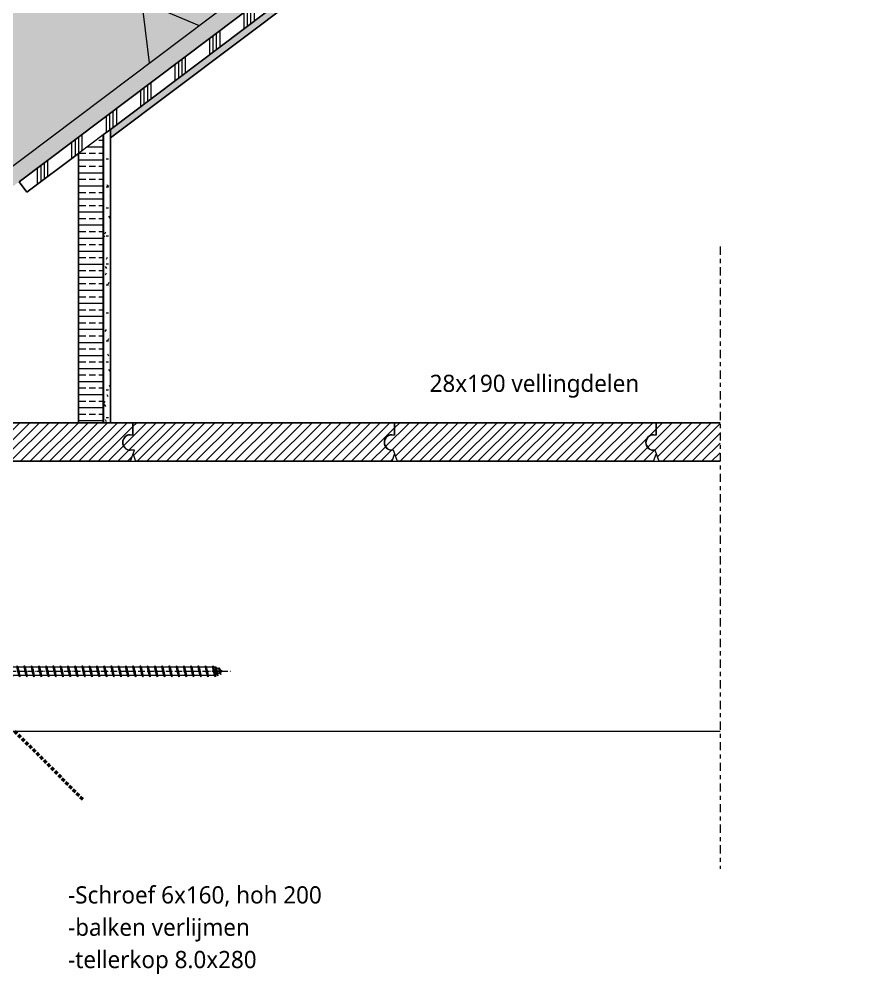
# Model space of a CAD drawing. Header units: millimetres. Extents: x 2927 to 18500, y -7154 to 6447.
# Drawn here: x 7547 to 8151, y 5047 to 5740 of the extents above; entities that cross this region are included whole.
import ezdxf

# ---------------------------------------------------------------- set-up
doc = ezdxf.new("R2010")
doc.units = ezdxf.units.MM
for name, pattern in [('MV_center', [15, 6, -3, 3, -3]), ('MV_hartlijn_staal', [6.6, 5, -0.8, 0, -0.8]), ('MV_hidden', [3.75, 2.5, -1.25])]:
    doc.linetypes.add(name, pattern=pattern)
for name, color, linetype, lineweight in [('A-DETL', 90, 'Continuous', 13), ('A-DETL-GENF', 92, 'Continuous', 18), ('G-ANNO-TEXT', 231, 'Continuous', 13)]:
    doc.layers.add(name, color=color, linetype=linetype, lineweight=lineweight)
doc.styles.add('Segoe UI_3', font='segoeui.ttf', dxfattribs={"height": 12.5})
pattern_1 = [(0, (0, 0), (0, 9.476), []), (0, (0, 4.738), (0, 9.476), [4.738, -2.369])]
pattern_2 = [(0, (0, 0), (20.32, 5.08), [1.676, -13.564, 1.676, -13.564, -81.28]), (0, (0, 0), (20.32, 5.08), [-30.48, 1.676, -28.804, 1.676, -13.564, -35.56]), (0, (0, 0), (20.32, 5.08), [-76.2, 1.676, -8.484, 1.676, -23.724]), (120, (7.62, 2.54), (-14.559409, 15.0576362), [1.676, -13.564, 1.676, -13.564, -81.28]), (120, (7.62, 2.54), (-14.559409, 15.0576362), [-30.48, 1.676, -28.804, 1.676, -13.564, -35.56]), (120, (7.62, 2.54), (-14.559409, 15.0576362), [-76.2, 1.676, -8.484, 1.676, -23.724]), (240, (10.16, 12.7), (-5.760591, -20.1376362), [1.676, -13.564, 1.676, -13.564, -81.28]), (240, (10.16, 12.7), (-5.760591, -20.1376362), [-30.48, 1.676, -28.804, 1.676, -13.564, -35.56]), (240, (10.16, 12.7), (-5.760591, -20.1376362), [-76.2, 1.676, -8.484, 1.676, -23.724])]
pattern_3 = [(45, (0, 0), (-3.535534, 3.535534), [])]

# ---------------------------------------------------------------- blocks, each defined once
blk = doc.blocks.new('28 schroeven 2D - Tellerkop-schroef 8_0x280mm-3218185-Details Domera')
at = {"layer": 'A-DETL-GENF', "linetype": 'MV_hartlijn_staal', "lineweight": 13}
blk.add_line((0, 9.1), (0, -285.9), dxfattribs=at)
at = {"layer": 'A-DETL-GENF', "lineweight": 5}
for p, q in [((-16, 0), (-16, 1)), ((-16, 1), (-15, 1)), ((-14.2, 4), (0, 4)), ((14.2, 4), (0, 4)), ((16, 1), (15, 1)), ((16, 0), (16, 1)), ((-16, 0), (16, 0)), ((-3, -3.55), (-3, -275)), ((3, -275), (3, -3.55)), ((4, -88.78), (-4, -90.64)), ((-4, -90.64), (-3.25, -90)), ((3.25, -89.42), (4, -88.78)), ((4, -94.04), (-4, -95.9)), ((-4, -95.9), (-3.25, -95.26)), ((3.25, -94.68), (4, -94.04)), ((4, -99.31), (-4, -101.17)), ((-4, -101.17), (-3.25, -100.53)), ((3.25, -99.95), (4, -99.31)), ((4, -104.57), (-4, -106.43)), ((-4, -106.43), (-3.25, -105.79)), ((4, -109.84), (-4, -111.7)), ((3.25, -105.21), (4, -104.57)), ((3.25, -110.48), (4, -109.84)), ((-4, -111.7), (-3.25, -111.06)), ((4, -115.1), (-4, -116.96)), ((-4, -116.96), (-3.25, -116.32)), ((3.25, -115.74), (4, -115.1)), ((4, -120.36), (-4, -122.23)), ((-4, -122.23), (-3.25, -121.59)), ((3.25, -121), (4, -120.36)), ((4, -125.63), (-4, -127.49)), ((-4, -127.49), (-3.25, -126.85)), ((4, -130.89), (-4, -132.76)), ((3.25, -126.27), (4, -125.63)), ((3.25, -131.53), (4, -130.89)), ((-4, -132.76), (-3.25, -132.12)), ((4, -136.16), (-4, -138.02)), ((-4, -138.02), (-3.25, -137.38)), ((3.25, -136.8), (4, -136.16)), ((4, -141.42), (-4, -143.28)), ((-4, -143.28), (-3.25, -142.64)), ((3.25, -142.06), (4, -141.42)), ((4, -146.69), (-4, -148.55)), ((-4, -148.55), (-3.25, -147.91)), ((4, -151.95), (-4, -153.81)), ((3.25, -147.33), (4, -146.69)), ((3.25, -152.59), (4, -151.95)), ((-4, -153.81), (-3.25, -153.17)), ((4, -157.21), (-4, -159.08)), ((-4, -159.08), (-3.25, -158.44)), ((3.25, -157.85), (4, -157.21)), ((4, -162.48), (-4, -164.34)), ((-4, -164.34), (-3.25, -163.7)), ((3.25, -163.12), (4, -162.48)), ((4, -167.74), (-4, -169.61)), ((-4, -169.61), (-3.25, -168.97)), ((4, -173.01), (-4, -174.87)), ((3.25, -168.38), (4, -167.74)), ((3.25, -173.65), (4, -173.01)), ((-4, -174.87), (-3.25, -174.23)), ((4, -178.27), (-4, -180.13)), ((-4, -180.13), (-3.25, -179.49)), ((3.25, -178.91), (4, -178.27)), ((4, -183.54), (-4, -185.4)), ((-4, -185.4), (-3.25, -184.76)), ((3.25, -184.18), (4, -183.54)), ((4, -188.8), (-4, -190.66)), ((-4, -190.66), (-3.25, -190.02)), ((4, -194.07), (-4, -195.93)), ((3.25, -189.44), (4, -188.8)), ((3.25, -194.71), (4, -194.07)), ((-4, -195.93), (-3.25, -195.29)), ((4, -199.33), (-4, -201.19)), ((-4, -201.19), (-3.25, -200.55)), ((3.25, -199.97), (4, -199.33)), ((4, -204.59), (-4, -206.46)), ((-4, -206.46), (-3.25, -205.82)), ((3.25, -205.23), (4, -204.59)), ((4, -209.86), (-4, -211.72)), ((-4, -211.72), (-3.25, -211.08)), ((3.25, -210.5), (4, -209.86)), ((4, -215.12), (-4, -216.99)), ((-4, -216.99), (-3.25, -216.35)), ((4, -220.39), (-4, -222.25)), ((-4, -222.25), (-3.25, -221.61)), ((3.25, -215.76), (4, -215.12)), ((3.25, -221.03), (4, -220.39)), ((4, -225.65), (-4, -227.51)), ((-4, -227.51), (-3.25, -226.87)), ((3.25, -226.29), (4, -225.65)), ((4, -230.92), (-4, -232.78)), ((-4, -232.78), (-3.25, -232.14)), ((3.25, -231.56), (4, -230.92)), ((4, -236.18), (-4, -238.04)), ((-4, -238.04), (-3.25, -237.4)), ((4, -241.45), (-4, -243.31)), ((-4, -243.31), (-3.25, -242.67)), ((3.25, -236.82), (4, -236.18)), ((3.25, -242.09), (4, -241.45)), ((4, -246.71), (-4, -248.57)), ((-4, -248.57), (-3.25, -247.93)), ((3.25, -247.35), (4, -246.71)), ((4, -251.97), (-4, -253.84)), ((-4, -253.84), (-3.25, -253.2)), ((3.25, -252.61), (4, -251.97)), ((4, -257.24), (-4, -259.1)), ((-4, -259.1), (-3.25, -258.46)), ((4, -262.5), (-4, -264.37)), ((3.25, -257.88), (4, -257.24)), ((3.25, -263.14), (4, -262.5)), ((-4, -264.37), (-3.25, -263.73)), ((4, -267.77), (-4, -269.63)), ((-4, -269.63), (-3.25, -268.99)), ((3.25, -268.41), (4, -267.77)), ((4, -273.03), (-4, -274.89)), ((-4, -274.89), (-3.25, -274.25)), ((3.26, -275.14), (-3.26, -276.66)), ((-3.26, -276.66), (-2.51, -276.02)), ((-3, -275), (0, -280)), ((0, -280), (3, -275)), ((2.51, -275.78), (3.26, -275.14)), ((3.25, -273.67), (4, -273.03)), ((2.52, -277.54), (-2.52, -278.71)), ((-2.52, -278.71), (-1.77, -278.07)), ((1.77, -278.18), (2.52, -277.54))]:
    blk.add_line(p, q, dxfattribs=at)
at = {"layer": 'A-DETL-GENF'}
for p, q in [((-3, -3.55), (-3, 0)), ((3, -3.55), (3, 0))]:
    blk.add_line(p, q, dxfattribs=at)
at = {"layer": 'A-DETL-GENF', "lineweight": 5}
for centre, start, end in [((-6.79, 0.41), 154.12592, 175.87408), ((6.79, 0.41), 4.12592, 25.87408)]:
    blk.add_arc(centre, 8.23, start, end, dxfattribs=at)
for points in [[(-4, -90.64), (-2.83, -91.09), (3.25, -89.42)], [(-3.25, -90), (3.51, -88.32), (4, -88.78)], [(-4, -95.9), (-2.83, -96.36), (3.25, -94.68)], [(-3.25, -95.26), (3.51, -93.59), (4, -94.04)], [(-4, -101.17), (-2.83, -101.62), (3.25, -99.95)], [(-3.25, -100.53), (3.51, -98.85), (4, -99.31)], [(-4, -106.43), (-2.83, -106.89), (3.25, -105.21)], [(-4, -111.7), (-2.83, -112.15), (3.25, -110.48)], [(-3.25, -105.79), (3.51, -104.12), (4, -104.57)], [(-3.25, -111.06), (3.51, -109.38), (4, -109.84)], [(-4, -116.96), (-2.83, -117.41), (3.25, -115.74)], [(-3.25, -116.32), (3.51, -114.64), (4, -115.1)], [(-4, -122.23), (-2.83, -122.68), (3.25, -121)], [(-3.25, -121.59), (3.51, -119.91), (4, -120.36)], [(-4, -127.49), (-2.83, -127.94), (3.25, -126.27)], [(-4, -132.76), (-2.83, -133.21), (3.25, -131.53)], [(-3.25, -126.85), (3.51, -125.17), (4, -125.63)], [(-3.25, -132.12), (3.51, -130.44), (4, -130.89)], [(-4, -138.02), (-2.83, -138.47), (3.25, -136.8)], [(-3.25, -137.38), (3.51, -135.7), (4, -136.16)], [(-4, -143.28), (-2.83, -143.74), (3.25, -142.06)], [(-3.25, -142.64), (3.51, -140.97), (4, -141.42)], [(-4, -148.55), (-2.83, -149), (3.25, -147.33)], [(-4, -153.81), (-2.83, -154.27), (3.25, -152.59)], [(-3.25, -147.91), (3.51, -146.23), (4, -146.69)], [(-3.25, -153.17), (3.51, -151.5), (4, -151.95)], [(-4, -159.08), (-2.83, -159.53), (3.25, -157.85)], [(-3.25, -158.44), (3.51, -156.76), (4, -157.21)], [(-4, -164.34), (-2.83, -164.79), (3.25, -163.12)], [(-3.25, -163.7), (3.51, -162.02), (4, -162.48)], [(-4, -169.61), (-2.83, -170.06), (3.25, -168.38)], [(-3.25, -168.97), (3.51, -167.29), (4, -167.74)], [(-3.25, -174.23), (3.51, -172.55), (4, -173.01)], [(-4, -174.87), (-2.83, -175.32), (3.25, -173.65)], [(-4, -180.13), (-2.83, -180.59), (3.25, -178.91)], [(-3.25, -179.49), (3.51, -177.82), (4, -178.27)], [(-4, -185.4), (-2.83, -185.85), (3.25, -184.18)], [(-3.25, -184.76), (3.51, -183.08), (4, -183.54)], [(-4, -190.66), (-2.83, -191.12), (3.25, -189.44)], [(-3.25, -190.02), (3.51, -188.35), (4, -188.8)], [(-3.25, -195.29), (3.51, -193.61), (4, -194.07)], [(-4, -195.93), (-2.83, -196.38), (3.25, -194.71)], [(-4, -201.19), (-2.83, -201.65), (3.25, -199.97)], [(-3.25, -200.55), (3.51, -198.87), (4, -199.33)], [(-4, -206.46), (-2.83, -206.91), (3.25, -205.23)], [(-3.25, -205.82), (3.51, -204.14), (4, -204.59)], [(-4, -211.72), (-2.83, -212.17), (3.25, -210.5)], [(-3.25, -211.08), (3.51, -209.4), (4, -209.86)], [(-3.25, -216.35), (3.51, -214.67), (4, -215.12)], [(-4, -216.99), (-2.83, -217.44), (3.25, -215.76)], [(-4, -222.25), (-2.83, -222.7), (3.25, -221.03)], [(-3.25, -221.61), (3.51, -219.93), (4, -220.39)], [(-4, -227.51), (-2.83, -227.97), (3.25, -226.29)], [(-3.25, -226.87), (3.51, -225.2), (4, -225.65)], [(-4, -232.78), (-2.83, -233.23), (3.25, -231.56)], [(-3.25, -232.14), (3.51, -230.46), (4, -230.92)], [(-4, -238.04), (-2.83, -238.5), (3.25, -236.82)], [(-4, -243.31), (-2.83, -243.76), (3.25, -242.09)], [(-3.25, -237.4), (3.51, -235.73), (4, -236.18)], [(-3.25, -242.67), (3.51, -240.99), (4, -241.45)], [(-4, -248.57), (-2.83, -249.02), (3.25, -247.35)], [(-3.25, -247.93), (3.51, -246.25), (4, -246.71)], [(-4, -253.84), (-2.83, -254.29), (3.25, -252.61)], [(-3.25, -253.2), (3.51, -251.52), (4, -251.97)], [(-4, -259.1), (-2.83, -259.55), (3.25, -257.88)], [(-4, -264.37), (-2.83, -264.82), (3.25, -263.14)], [(-3.25, -258.46), (3.51, -256.78), (4, -257.24)], [(-3.25, -263.73), (3.51, -262.05), (4, -262.5)], [(-4, -269.63), (-2.83, -270.08), (3.25, -268.41)], [(-3.25, -268.99), (3.51, -267.31), (4, -267.77)], [(-4, -274.89), (-2.83, -275.35), (3.25, -273.67)], [(-3.26, -276.66), (-2.34, -277.03), (2.51, -275.78)], [(-3.25, -274.25), (3.51, -272.58), (4, -273.03)], [(-2.51, -276.02), (2.88, -274.77), (3.26, -275.14)], [(-1.77, -278.07), (2.25, -277.26), (2.52, -277.54)], [(-2.52, -278.71), (-1.85, -279.01), (1.77, -278.18)]]:
    blk.add_open_spline(points, degree=2, dxfattribs=at)
blk = doc.blocks.new('NLRS_00_DI_maskeer - Type 1-4234565-Details Domera')
at = {"layer": 'A-DETL-GENF', "linetype": 'MV_center'}
blk.add_line((352, 0), (-100, 0), dxfattribs=at)
blk = doc.blocks.new('42 isolatie - Type 1-3769662-Details Domera')
at = {"layer": 'A-DETL-GENF'}
blk.add_hatch(color=256, dxfattribs=at).paths.add_polyline_path([(1177.32, 245.8), (152.48, 245.8), (152.48, 0.8), (992.7, 0.8), (1076.67, 112.24)])
at = {"layer": 'A-DETL-GENF', "lineweight": 13}
h = blk.add_hatch(dxfattribs=at)
h.set_pattern_fill('FP_1', color=256, style=0, pattern_type=2)
h.set_pattern_definition([(60, (-7106.72, 250.62), (-216.506, 125), []), (120, (-7106.72, 250.62), (-216.506, -125), [])])
h.paths.add_polyline_path([(1177.32, 245.8), (152.48, 245.8), (152.48, 0.8), (992.7, 0.8), (1076.67, 112.24)])
at = {"layer": 'A-DETL-GENF'}
for p, q in [((1177.32, 245.8), (152.48, 245.8)), ((1177.32, 245.8), (152.48, 245.8)), ((992.7, 0.8), (1177.32, 245.8)), ((992.7, 0.8), (1177.32, 245.8)), ((152.48, 0.8), (992.7, 0.8)), ((152.48, 0.8), (992.7, 0.8))]:
    blk.add_line(p, q, dxfattribs=at)

msp = doc.modelspace()

# ---------------------------------------------------------------- hatches: boundary and pattern name
at = {"layer": 'A-DETL-GENF', "lineweight": 13}
h = msp.add_hatch(dxfattribs=at)
h.set_pattern_fill('FP_4', color=250, style=0, pattern_type=2)
h.set_pattern_definition(pattern_1)
h.paths.add_polyline_path([(7323.51, 5454.11), (8141.97, 6070.87), (8134.75, 6080.45), (7318.28, 5465.2), (7318.28, 5461.04)])
h = msp.add_hatch(dxfattribs=at)
h.set_pattern_fill('FP_6', color=253, style=0, pattern_type=2)
h.set_pattern_definition([(90, (10, 0), (-25, 1e-15), []), (90, (12.5, 0), (-25, 1e-15), []), (90, (15, 0), (-25, 1e-15), []), (90, (17.5, 0), (-25, 1e-15), [])])
h.paths.add_polyline_path([(7552.32, 5614.64), (8147.69, 6063.28), (8141.97, 6070.87), (7546.6, 5622.22)])
h = msp.add_hatch(dxfattribs=at)
h.set_pattern_fill('FP_5', color=253, style=0, pattern_type=2)
h.set_pattern_definition(pattern_2)
h.paths.add_polyline_path([(7612.98, 5654.09), (8150.7, 6059.29), (8147.69, 6063.28), (7612.95, 5660.32), (7612.95, 5654.13)])
h = msp.add_hatch(dxfattribs=at)
h.set_pattern_fill('FP_4', color=250, style=0, pattern_type=2)
h.set_pattern_definition(pattern_1)
h.paths.add_polyline_path([(7589.77, 5447.14), (7607.77, 5447.14), (7607.77, 5656.42), (7589.77, 5642.86), (7589.77, 5630.93)])
h = msp.add_hatch(dxfattribs=at)
h.set_pattern_fill('FP_5', color=253, style=0, pattern_type=2)
h.set_pattern_definition(pattern_2)
h.paths.add_polyline_path([(7607.95, 5447.14), (7612.95, 5447.14), (7612.95, 5660.32), (7607.95, 5656.56), (7607.95, 5630.93)])
h = msp.add_hatch(dxfattribs=at)
h.set_pattern_fill('FP_10', color=250, style=0, pattern_type=2)
h.set_pattern_definition(pattern_3)
h.paths.add_polyline_path([(7627.46, 5419.14), (7630.38, 5427.14), (7627.28, 5427.14), (7625.82, 5427.34), (7624.45, 5427.9), (7623.28, 5428.8), (7622.38, 5429.98), (7621.82, 5431.34), (7621.62, 5432.81), (7621.82, 5434.27), (7622.38, 5435.64), (7623.28, 5436.81), (7624.45, 5437.71), (7625.82, 5438.27), (7627.28, 5438.47), (7629.28, 5438.47), (7629.28, 5447.14), (7439.28, 5447.14), (7439.28, 5438.23), (7437.28, 5438.23), (7435.92, 5438.05), (7434.64, 5437.54), (7433.53, 5436.72), (7432.66, 5435.64), (7432.1, 5434.39), (7431.87, 5433.03), (7431.98, 5431.65), (7432.44, 5430.35), (7433.22, 5429.21), (7434.26, 5428.3), (7435.49, 5427.69), (7436.84, 5427.4), (7438.21, 5427.46), (7441.1, 5419.14), (7542.8, 5419.14)])
h = msp.add_hatch(dxfattribs=at)
h.set_pattern_fill('FP_10', color=250, style=0, pattern_type=2)
h.set_pattern_definition(pattern_3)
h.paths.add_polyline_path([(7812.44, 5419.14), (7817.46, 5419.14), (7819.33, 5424.26), (7818.32, 5427.14), (7817.28, 5427.14), (7815.67, 5427.4), (7814.45, 5427.9), (7813.22, 5428.88), (7812.38, 5429.98), (7811.82, 5431.34), (7811.62, 5432.81), (7811.87, 5434.39), (7812.44, 5435.72), (7813.28, 5436.81), (7814.64, 5437.79), (7815.92, 5438.29), (7817.28, 5438.47), (7819.28, 5438.47), (7819.28, 5447.14), (7629.28, 5447.14), (7629.28, 5438.23), (7627.28, 5438.23), (7625.92, 5438.05), (7624.64, 5437.54), (7623.53, 5436.72), (7622.66, 5435.64), (7622.08, 5434.27), (7621.87, 5433.03), (7621.98, 5431.65), (7622.44, 5430.35), (7623.28, 5429.16), (7624.45, 5428.2), (7625.49, 5427.69), (7626.84, 5427.4), (7628.21, 5427.46), (7628.32, 5427.14), (7630.38, 5427.14), (7629.33, 5424.26), (7631.1, 5419.14), (7680.46, 5419.14)])
h = msp.add_hatch(dxfattribs=at)
h.set_pattern_fill('FP_10', color=250, style=0, pattern_type=2)
h.set_pattern_definition(pattern_3)
h.paths.add_polyline_path([(8005.49, 5419.14), (8007.46, 5419.14), (8009.33, 5424.26), (8008.32, 5427.14), (8007.28, 5427.14), (8005.67, 5427.4), (8004.45, 5427.9), (8003.22, 5428.88), (8002.38, 5429.98), (8001.82, 5431.34), (8001.62, 5432.81), (8001.87, 5434.39), (8002.44, 5435.72), (8003.28, 5436.81), (8004.64, 5437.79), (8005.92, 5438.29), (8007.28, 5438.47), (8009.28, 5438.47), (8009.28, 5447.14), (7819.28, 5447.14), (7819.28, 5438.23), (7817.28, 5438.23), (7815.92, 5438.05), (7814.64, 5437.54), (7813.53, 5436.72), (7812.66, 5435.64), (7812.1, 5434.39), (7811.87, 5433.03), (7811.98, 5431.65), (7812.44, 5430.35), (7813.22, 5429.21), (7814.26, 5428.3), (7815.49, 5427.69), (7816.84, 5427.4), (7818.21, 5427.46), (7821.1, 5419.14), (8004.26, 5419.14)])
h = msp.add_hatch(dxfattribs=at)
h.set_pattern_fill('FP_10', color=250, style=0, pattern_type=2)
h.set_pattern_definition(pattern_3)
h.paths.add_polyline_path([(8011.1, 5419.14), (8055.78, 5419.14), (8055.78, 5447.14), (8009.28, 5447.14), (8009.28, 5438.23), (8007.28, 5438.23), (8005.92, 5438.05), (8004.64, 5437.54), (8003.53, 5436.72), (8002.66, 5435.64), (8002.1, 5434.39), (8001.87, 5433.03), (8001.98, 5431.65), (8002.44, 5430.35), (8003.22, 5429.21), (8004.26, 5428.3), (8005.49, 5427.69), (8006.84, 5427.4), (8008.21, 5427.46)])

# ---------------------------------------------------------------- linework, layer by layer
at = {"layer": 'A-DETL', "lineweight": 25}
for p, q in [((8141.97, 6070.87), (7546.6, 5622.22)), ((7612.95, 5660.32), (8147.69, 6063.28)), ((7612.98, 5654.09), (8150.7, 6059.29)), ((7607.77, 5656.42), (7607.95, 5656.56)), ((7607.77, 5447.14), (7607.77, 5656.42)), ((7612.95, 5660.32), (7607.95, 5656.56)), ((7607.95, 5656.56), (7607.95, 5447.14)), ((7612.95, 5447.14), (7612.95, 5660.32)), ((7552.32, 5614.64), (7589.77, 5642.86)), ((7589.77, 5642.86), (7589.77, 5447.14)), ((7546.6, 5622.22), (7552.32, 5614.64)), ((7629.28, 5447.14), (7439.28, 5447.14)), ((7819.28, 5447.14), (7629.28, 5447.14)), ((7629.28, 5438.47), (7629.28, 5447.14)), ((8009.28, 5447.14), (7819.28, 5447.14)), ((7819.28, 5447.14), (7819.28, 5438.23)), ((8055.78, 5447.14), (8009.28, 5447.14)), ((8009.28, 5447.14), (8009.28, 5438.23)), ((7629.28, 5438.47), (7629.28, 5438.23)), ((7441.1, 5419.14), (7627.46, 5419.14)), ((7631.1, 5419.14), (7817.46, 5419.14)), ((7821.1, 5419.14), (8007.46, 5419.14)), ((8011.1, 5419.14), (8055.78, 5419.14))]:
    msp.add_line(p, q, dxfattribs=at)
at = {"layer": 'A-DETL', "lineweight": 18}
for p, q in [((7607.77, 5656.42), (7589.77, 5642.86)), ((7627.28, 5438.47), (7629.28, 5438.47)), ((7629.28, 5438.23), (7627.28, 5438.23)), ((7817.28, 5438.47), (7819.28, 5438.47)), ((7819.28, 5438.23), (7817.28, 5438.23)), ((8007.28, 5438.47), (8009.28, 5438.47)), ((8009.28, 5438.23), (8007.28, 5438.23)), ((7630.38, 5427.14), (7627.28, 5427.14)), ((7627.46, 5419.14), (7630.38, 5427.14)), ((7628.21, 5427.46), (7628.32, 5427.14)), ((7818.32, 5427.14), (7817.28, 5427.14)), ((7818.21, 5427.46), (7821.1, 5419.14)), ((8008.32, 5427.14), (8007.28, 5427.14)), ((8008.21, 5427.46), (8011.1, 5419.14)), ((7627.46, 5419.14), (7631.1, 5419.14)), ((7629.33, 5424.26), (7631.1, 5419.14)), ((7817.46, 5419.14), (7819.33, 5424.26)), ((7817.46, 5419.14), (7821.1, 5419.14)), ((8007.46, 5419.14), (8009.33, 5424.26)), ((8007.46, 5419.14), (8011.1, 5419.14)), ((7510.28, 5223.14), (8055.78, 5223.14))]:
    msp.add_line(p, q, dxfattribs=at)
at = {"layer": 'A-DETL', "linetype": 'MV_hidden', "lineweight": 50}
msp.add_line((7543.28, 5223.14), (7592.78, 5173.65), dxfattribs=at)
at = {"layer": 'A-DETL', "lineweight": 18}
for centre, radius, end in [((7627.28, 5432.81), 5.66, 270), ((7627.28, 5432.8), 5.42, 279.86493), ((7817.28, 5432.81), 5.66, 270), ((7817.28, 5432.8), 5.42, 279.86493), ((8007.28, 5432.81), 5.66, 270), ((8007.28, 5432.8), 5.42, 279.86493)]:
    msp.add_arc(centre, radius, 90, end, dxfattribs=at)

# ---------------------------------------------------------------- block references
at = {"layer": 'A-DETL-GENF'}
for name, p, rotation in [('42 isolatie - Type 1-3769662-Details Domera', (8108.61, 6368.53), 216.9999999999999), ('28 schroeven 2D - Tellerkop-schroef 8_0x280mm-3218185-Details Domera', (7414.28, 5266.64), 89.99999999999991)]:
    msp.add_blockref(name, p, dxfattribs=dict(at, rotation=rotation))
at = {"layer": 'A-DETL-GENF', "linetype": 'MV_center', "rotation": 89.99999999999991}
msp.add_blockref('NLRS_00_DI_maskeer - Type 1-4234565-Details Domera', (8055.78, 5223.14), dxfattribs=at)

# ---------------------------------------------------------------- texts
at = {"layer": 'G-ANNO-TEXT', "color": 7, "char_height": 12.5, "attachment_point": 1, "style": 'Segoe UI_3'}
for s, insert, width in [('28x190 vellingdelen', (7844.75, 5482.04), 187.194), ('-Schroef 6x160, hoh 200', (7582.15, 5110.37), 228.8818), ('-balken verlijmen ', (7582.15, 5086.88), 168.3544), ('-tellerkop 8.0x280', (7582.15, 5063.4), 169.1561)]:
    msp.add_mtext(s, dxfattribs=dict(at, insert=insert, width=width))

doc.saveas('drawing.dxf')
